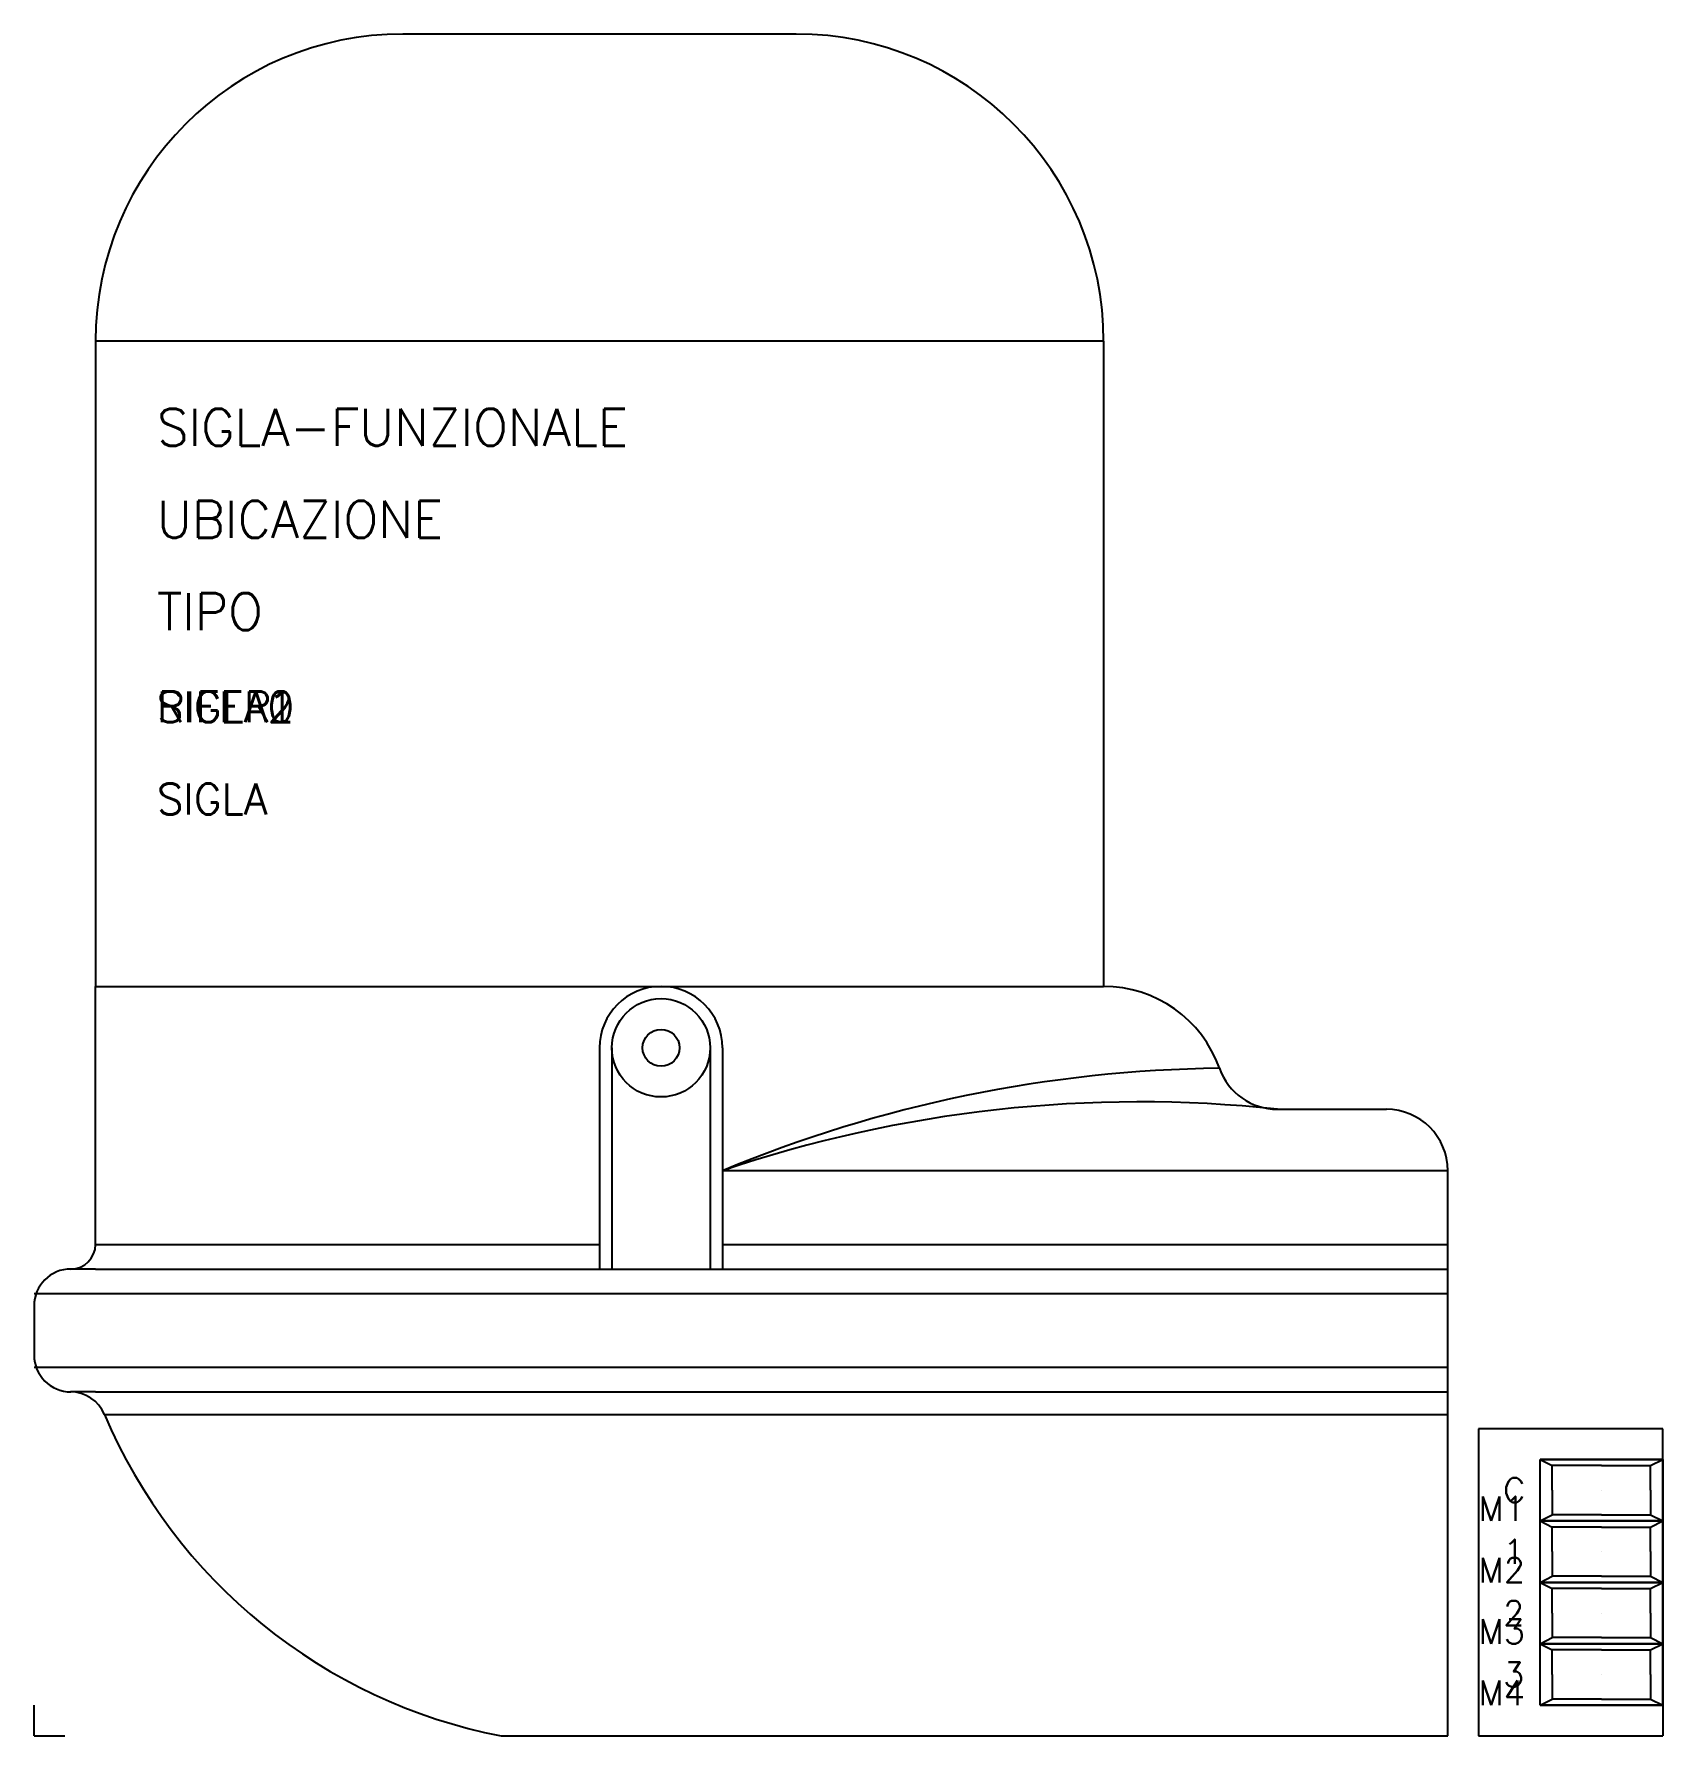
# Model space of a CAD drawing. Extents: x 0 to 132, y -2 to 136.
import ezdxf

# ---------------------------------------------------------------- set-up
doc = ezdxf.new("R2010")
doc.units = 0
doc.header["$LTSCALE"] = 4
doc.layers.get('0').update_dxf_attribs({"linetype": 'CONTINUOUS'})
doc.styles.get("Standard").update_dxf_attribs({"font": 'romans.shx'})

msp = doc.modelspace()

# ---------------------------------------------------------------- linework, layer by layer
for p, q in [((62, 136), (30, 136)), ((87, 111), (5, 111)), ((5, 111), (5, 58.5)), ((87, 111), (87, 58.5)), ((5, 37.5), (5, 58.5)), ((5, 58.5), (87, 58.5)), ((46, 53.5), (46, 35.5)), ((47, 53.5), (47, 35.5)), ((55, 53.5), (55, 35.5)), ((56, 53.5), (56, 35.5)), ((101.14, 48.5), (110, 48.5)), ((115, 43.5), (56, 43.5)), ((115, -2.5), (115, 43.5)), ((5, 37.5), (46, 37.5)), ((56, 37.5), (115, 37.5)), ((3, 35.5), (3, 35.5)), ((5, 35.5), (3, 35.5)), ((5, 35.5), (115, 35.5)), ((0, 33.5), (115, 33.5)), ((0, 32.5), (0, 28.5)), ((0, 27.5), (115, 27.5)), ((3, 25.5), (2.96, 25.5)), ((5, 25.5), (3, 25.5)), ((5, 25.5), (115, 25.5)), ((5.73, 23.67), (115, 23.67)), ((132.5, 22.5), (117.5, 22.5)), ((117.5, 22.5), (117.5, -2.5)), ((132.5, 20), (132.5, 22.5)), ((122.5, 15), (122.5, 20)), ((122.5, 20), (132.5, 20)), ((132.5, 20), (122.5, 20)), ((122.5, 15), (122.5, 20)), ((122.5, 20), (132.5, 20)), ((132.5, 20), (122.5, 20)), ((122.5, 20), (123.5, 19.5)), ((127.5, 19.5), (123.5, 19.5)), ((123.5, 17.5), (123.5, 19.5)), ((127.5, 19.5), (131.5, 19.5)), ((131.5, 19.5), (132.5, 20)), ((131.5, 17.5), (131.5, 19.5)), ((132.5, 20), (132.5, 15)), ((132.5, 15), (132.5, 20)), ((123.5, 17.5), (123.5, 15.5)), ((131.5, 17.5), (131.5, 15.5)), ((122.5, 15), (123.5, 15.5)), ((127.5, 15.5), (123.5, 15.5)), ((127.5, 15.5), (131.5, 15.5)), ((131.5, 15.5), (132.5, 15)), ((122.5, 10), (122.5, 15)), ((122.5, 15), (132.5, 15)), ((132.5, 15), (122.5, 15)), ((122.5, 10), (122.5, 15)), ((122.5, 15), (132.5, 15)), ((132.5, 15), (122.5, 15)), ((122.5, 15), (123.5, 14.5)), ((122.5, 15), (132.5, 15)), ((132.5, 15), (122.5, 15)), ((127.5, 14.5), (123.5, 14.5)), ((123.5, 12.5), (123.5, 14.5)), ((127.5, 14.5), (131.5, 14.5)), ((131.5, 14.5), (132.5, 15)), ((131.5, 12.5), (131.5, 14.5)), ((132.5, 15), (132.5, 10)), ((132.5, 10), (132.5, 15)), ((123.5, 12.5), (123.5, 10.5)), ((131.5, 12.5), (131.5, 10.5)), ((122.5, 10), (123.5, 10.5)), ((122.5, 5), (122.5, 10)), ((122.5, 10), (132.5, 10)), ((132.5, 10), (122.5, 10)), ((122.5, 5), (122.5, 10)), ((122.5, 10), (132.5, 10)), ((132.5, 10), (122.5, 10)), ((122.5, 10), (123.5, 9.5)), ((122.5, 10), (132.5, 10)), ((132.5, 10), (122.5, 10)), ((127.5, 10.5), (123.5, 10.5)), ((127.5, 10.5), (131.5, 10.5)), ((131.5, 10.5), (132.5, 10)), ((131.5, 9.5), (132.5, 10)), ((132.5, 10), (132.5, 5)), ((132.5, 5), (132.5, 10)), ((127.5, 9.5), (123.5, 9.5)), ((123.5, 7.5), (123.5, 9.5)), ((127.5, 9.5), (131.5, 9.5)), ((131.5, 7.5), (131.5, 9.5)), ((123.5, 7.5), (123.5, 5.5)), ((131.5, 7.5), (131.5, 5.5)), ((122.5, 5), (123.5, 5.5)), ((122.5, 0), (122.5, 5)), ((122.5, 5), (132.5, 5)), ((132.5, 5), (122.5, 5)), ((122.5, 0), (122.5, 5)), ((122.5, 5), (132.5, 5)), ((132.5, 5), (122.5, 5)), ((122.5, 5), (123.5, 4.5)), ((122.5, 5), (132.5, 5)), ((132.5, 5), (122.5, 5)), ((127.5, 5.5), (123.5, 5.5)), ((127.5, 4.5), (123.5, 4.5)), ((123.5, 2.5), (123.5, 4.5)), ((127.5, 5.5), (131.5, 5.5)), ((127.5, 4.5), (131.5, 4.5)), ((131.5, 5.5), (132.5, 5)), ((131.5, 4.5), (132.5, 5)), ((131.5, 2.5), (131.5, 4.5)), ((132.5, 5), (132.5, 0)), ((132.5, 0), (132.5, 5)), ((123.5, 2.5), (123.5, 0.5)), ((131.5, 2.5), (131.5, 0.5)), ((0, -2.5), (0, 0)), ((122.5, 0), (123.5, 0.5)), ((122.5, 0), (132.5, 0)), ((132.5, 0), (122.5, 0)), ((122.5, 0), (132.5, 0)), ((132.5, 0), (122.5, 0)), ((122.5, 0), (132.5, 0)), ((132.5, 0), (122.5, 0)), ((127.5, 0.5), (123.5, 0.5)), ((127.5, 0.5), (131.5, 0.5)), ((131.5, 0.5), (132.5, 0)), ((132.5, 0), (132.5, -2.5)), ((0, -2.5), (2.5, -2.5)), ((38, -2.5), (115, -2.5)), ((117.5, -2.5), (132.5, -2.5))]:
    msp.add_line(p, q)
for radius in [4, 1.5]:
    msp.add_circle((51, 53.5), radius)
for centre, radius, start, end in [((30, 111), 25, 90, 180), ((62, 111), 25, 0, 90), ((51, 53.5), 5, 0, 180), ((87, 48.5), 10, 19.4712, 90), ((97.69, -56.5), 108.34, 90.6651, 112.6291), ((101.14, 53.5), 5, 199.4712, 270), ((89.92, -56.5), 105.6, 83.9017, 108.739), ((110, 43.5), 5, 0, 90), ((3, 37.5), 2, 270, 0), ((3, 32.5), 3, 90, 180), ((3, 28.5), 3, 180, 270), ((2.96, 22.5), 3, 22.9351, 90), ((46.44, 40.9), 44.21, 202.9351, 258.99)]:
    msp.add_arc(centre, radius, start, end)

# ---------------------------------------------------------------- texts
at = {"char_height": 2, "attachment_point": 1}
for s, insert in [('C', (119.5, 18.5)), ('1', (119.5, 13.5)), ('2', (119.5, 8.5)), ('3', (119.5, 3.5))]:
    msp.add_mtext_dynamic_manual_height_columns(s, width=2.5, gutter_width=25, heights=[0], dxfattribs=dict(at, insert=insert))
at = {"color": 3}
for tag, p, s, height, flags in [('SIGLA-FUNZIONALE', (10, 102.5), '', 3, 9), ('UBICAZIONE', (10, 95), '', 3, 8), ('TIPO', (10, 87.5), '', 3, 9), ('SIGLA0', (10, 80), '', 2.5, 9), ('SIGLA1', (10, 80), '', 2.5, 9), ('SIGLA2', (10, 80), '', 2.5, 9), ('RIFER', (10, 80), 'RIFER ?', 2.5, 8), ('SIGLA', (10, 72.5), 'SIGLA ?', 2.5, 8)]:
    msp.add_attdef(tag, p, s, height=height, dxfattribs=dict(at, flags=flags))
at = {"color": 4, "flags": 8}
for tag, p in [('M1', (117.5, 15)), ('M2', (117.5, 10)), ('M3', (117.5, 5)), ('M4', (117.5, 0))]:
    msp.add_attdef(tag, p, '', height=2, dxfattribs=at)
for tag, p, s, height, flags in [('F1', (127.5, 17.5), '', 0.00001, 9), ('F2', (127.5, 12.5), '', 0.00001, 9), ('F3', (127.5, 7.5), '', 0.00001, 9), ('F4', (127.5, 2.5), '', 0.00001, 9), ('TIPOSIG', (0, -2.5), '3', 0.00000001, 9), ('POSIZIONE', (0, -2.5), '', 0.00000001, 9), ('P-TABELLA', (0, -2.5), '', 0.00000001, 9), ('T-TABELLA', (0, -2.5), '', 0.00000001, 9), ('H-TABELLA', (0, -2.5), '', 0.00000001, 9), ('CODICE', (0, -2.5), '1xNNN', 0.00000001, 9), ('NOTE1', (0, -2.5), '', 0.00000001, 9), ('NOTE2', (0, -2.5), '', 0.00000001, 9), ('DEN1', (0, -2.5), '', 0.00000001, 8), ('DEN1-A', (0, -2.5), '', 0.00000001, 8), ('DEN1-TRAD-ID', (0, -2.5), '', 0.00000001, 8)]:
    msp.add_attdef(tag, p, s, height=height, dxfattribs=dict(flags=flags))

doc.saveas('drawing.dxf')
